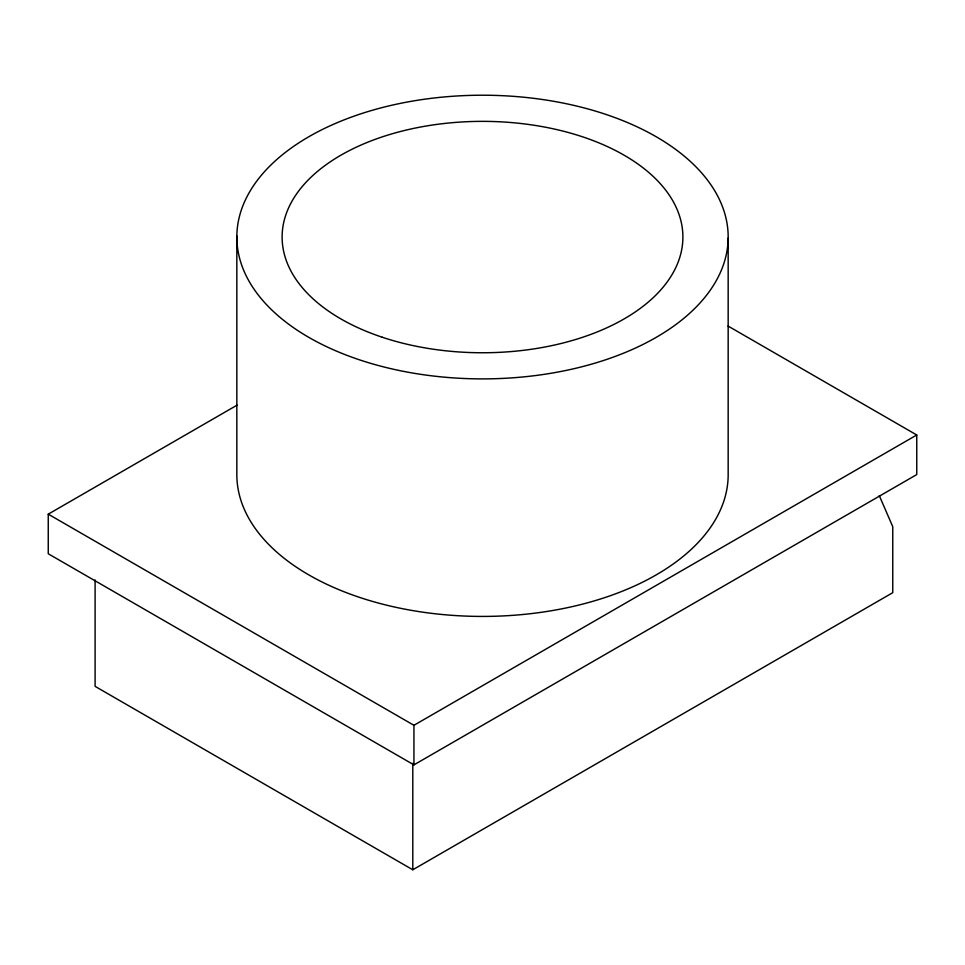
<?xml version="1.0" encoding="UTF-8"?>
<svg xmlns="http://www.w3.org/2000/svg" width="965" height="965" viewBox="0 0 965 965"><rect width="100%" height="100%" fill="white"/><g stroke="black" fill="none" stroke-linecap="round" stroke-linejoin="round"><path stroke-width="1.45" d="M728.056 326.049L916.75 434.986L916.75 474.575L413.937 764.871L48.25 553.753L48.25 514.164L237.137 405.107M48.25 514.164L413.937 725.294L916.75 434.986M95.101 579.905L95.101 686.368L412.791 869.779L892.758 592.679L892.758 526.697L879.272 495.576M728.165 238.114A245.677 141.843 0 0 1 358.075 359.354A245.677 141.843 0 0 1 361.26 113.689A245.677 141.843 0 0 1 728.165 238.114L728.165 475.636A245.677 141.843 0 0 1 480.667 616.418A245.677 141.843 0 0 1 236.835 473.513L236.835 235.991M413.937 725.294L413.937 764.871M412.791 763.315L412.791 869.779M382.297 337.255A200.394 115.704 0 0 0 682.894 237.052A200.394 115.704 0 0 0 382.297 136.861A200.394 115.704 0 0 0 382.297 337.255"/></g></svg>
